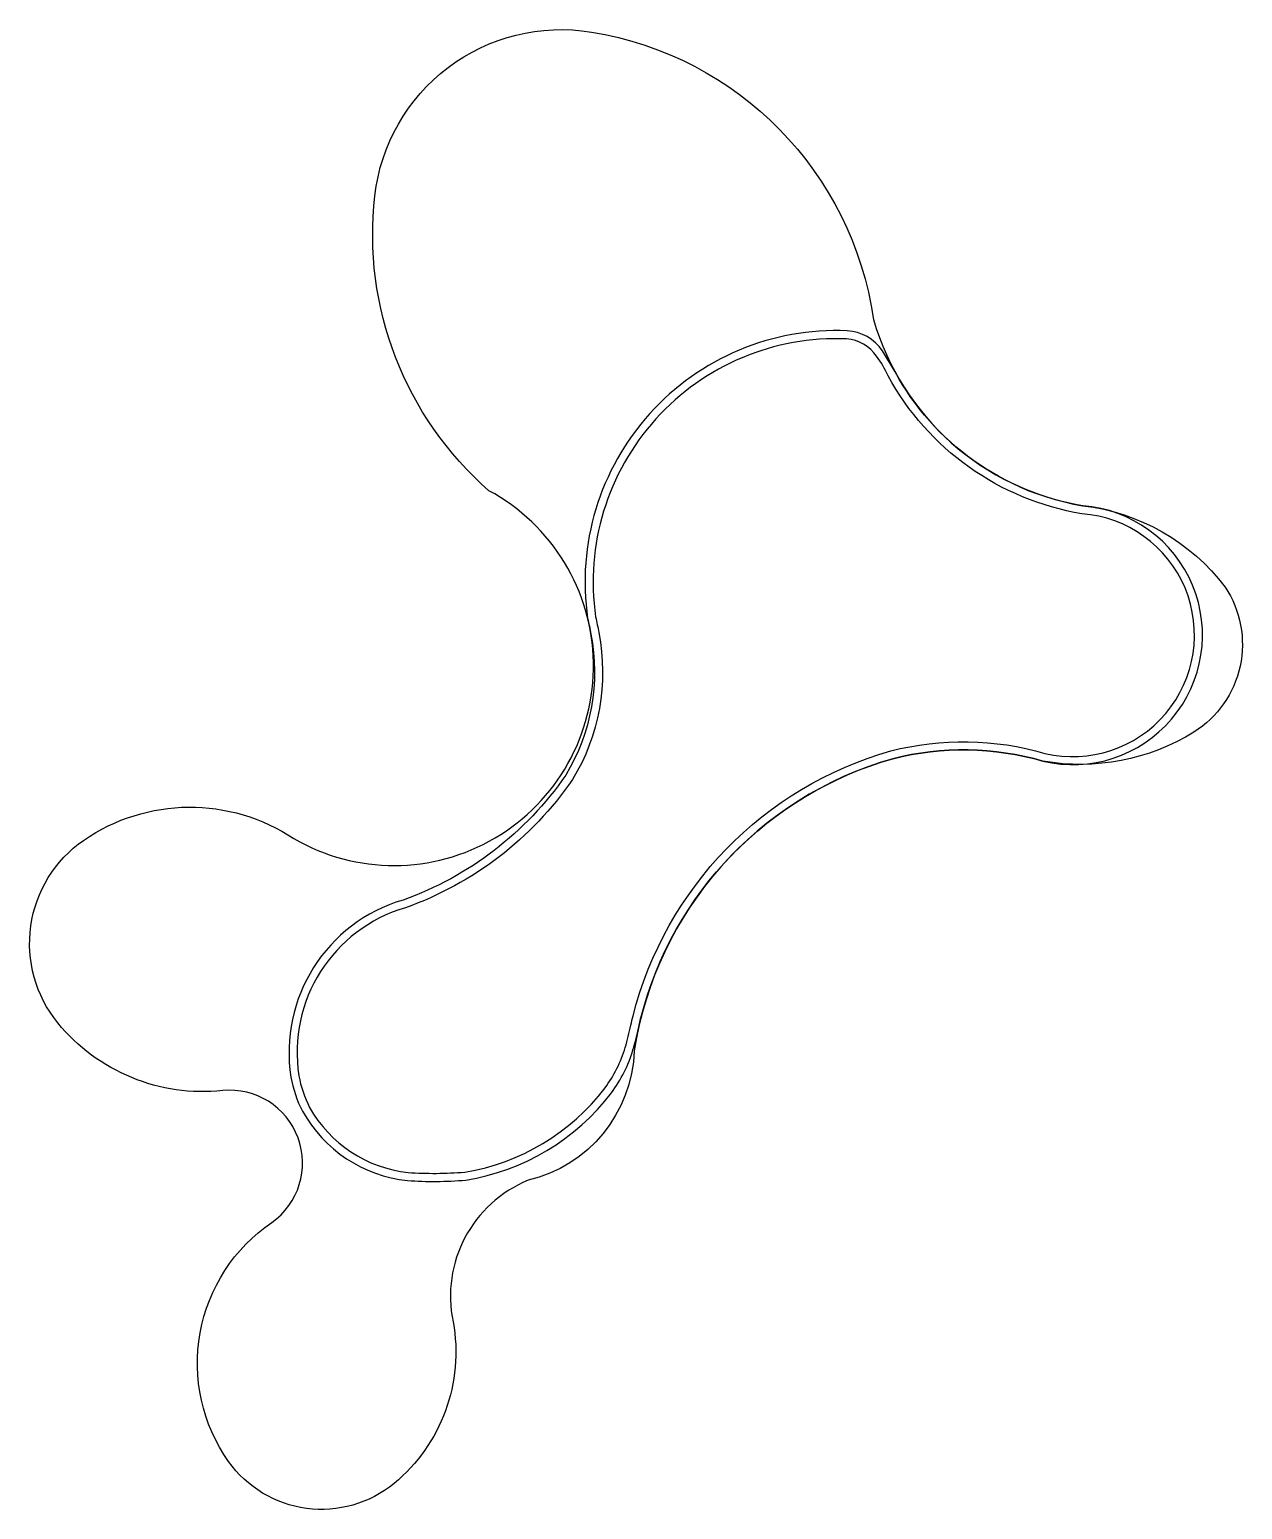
# Model space of a CAD drawing. Header units: millimetres. Extents: x 836200 to 838100, y 1173100 to 1174502.
# Drawn here: x 836199.7 to 836267.7, y 1173586.1 to 1173669 of the extents above; entities that cross this region are included whole.
import ezdxf

# ---------------------------------------------------------------- set-up
doc = ezdxf.new("R2010")
doc.units = ezdxf.units.MM
doc.layers.add('OLD-ANT-PLANTAS PROPUESTAS$0$A-BORDE DE LOSA PERFIL IPE', color=2, linetype='Continuous')
doc.layers.add('OLD-ANT-PLANTAS PROPUESTAS$0$A-Linea-1', color=1, linetype='Continuous')

msp = doc.modelspace()

# ---------------------------------------------------------------- linework, layer by layer
at = {"layer": 'OLD-ANT-PLANTAS PROPUESTAS$0$A-BORDE DE LOSA PERFIL IPE', "color": 1}
msp.add_lwpolyline([(836233.603, 1173611.752, -0.33778), (836227.655, 1173604.495, 0.361311), (836223.457, 1173596.561, -0.271319), (836220.148, 1173587.509, -0.433963), (836210.878, 1173588.744, -0.419383), (836213.299, 1173602.129, 0.7694), (836210.555, 1173609.522, -0.253457), (836201.313, 1173613.316, -0.436743), (836202.76, 1173623.538, -0.307477), (836214.543, 1173623.635, 1.014458), (836225.466, 1173643.125, -0.246615), (836219.076, 1173659.646, -0.427946), (836231.202, 1173668.818, -0.32784), (836247.001, 1173652.719, 0.287749), (836258.731, 1173642.279, -0.204182), (836266.701, 1173637.728, -0.421215), (836264.951, 1173629.601, -0.183763), (836256.495, 1173627.974, 0.134002), (836248.086, 1173628.111, 0.292616), (836233.603, 1173611.752)], format="xyb", close=True, dxfattribs=at)
at = {"layer": 'OLD-ANT-PLANTAS PROPUESTAS$0$A-BORDE DE LOSA PERFIL IPE'}
msp.add_lwpolyline([(836233.975, 1173613.59, -0.267502), (836248.086, 1173628.111, -0.134002), (836256.495, 1173627.974, 1.081305), (836258.731, 1173642.279, -0.230299), (836248.211, 1173649.784), (836247.511, 1173650.964, 0.230628), (836245.523, 1173652.085, 0.469843), (836230.993, 1173635.972, -0.020081), (836231.173, 1173635.093, -0.18681), (836229.763, 1173627.187, -0.157448), (836220.653, 1173620.194, 0.376592), (836214.373, 1173610.275, 0.077074), (836215.023, 1173608.365, 0.244642), (836220.897, 1173604.484, 0.039067), (836224.161, 1173604.505, 0.192332), (836232.328, 1173609.394, 0.088149), (836233.531, 1173611.803, 0.021693), (836233.852, 1173613.084, -0.006351), (836233.975, 1173613.59)], format="xyb", close=True, dxfattribs=at)
at = {"layer": 'OLD-ANT-PLANTAS PROPUESTAS$0$A-Linea-1'}
msp.add_lwpolyline([(836233.537, 1173613.702, -0.267572), (836247.969, 1173628.548, -0.133918), (836256.61, 1173628.412, 1.082016), (836258.677, 1173641.832, -0.230544), (836247.817, 1173649.564, 0.060428), (836247.179, 1173650.655, 0.226878), (836245.498, 1173651.627, 0.469287), (836231.437, 1173636.061, -0.019494), (836231.617, 1173635.173, -0.186943), (836230.142, 1173626.942, -0.157796), (836220.793, 1173619.766, 0.376875), (836214.819, 1173610.35, 0.076672), (836215.42, 1173608.58, 0.244162), (836220.937, 1173604.935, 0.038769), (836224.106, 1173604.955, 0.191919), (836231.967, 1173609.667, 0.088067), (836233.098, 1173611.933, 0.021789), (836233.411, 1173613.181, -0.006407)], format="xyb", close=True, dxfattribs=at)

doc.saveas('drawing.dxf')
